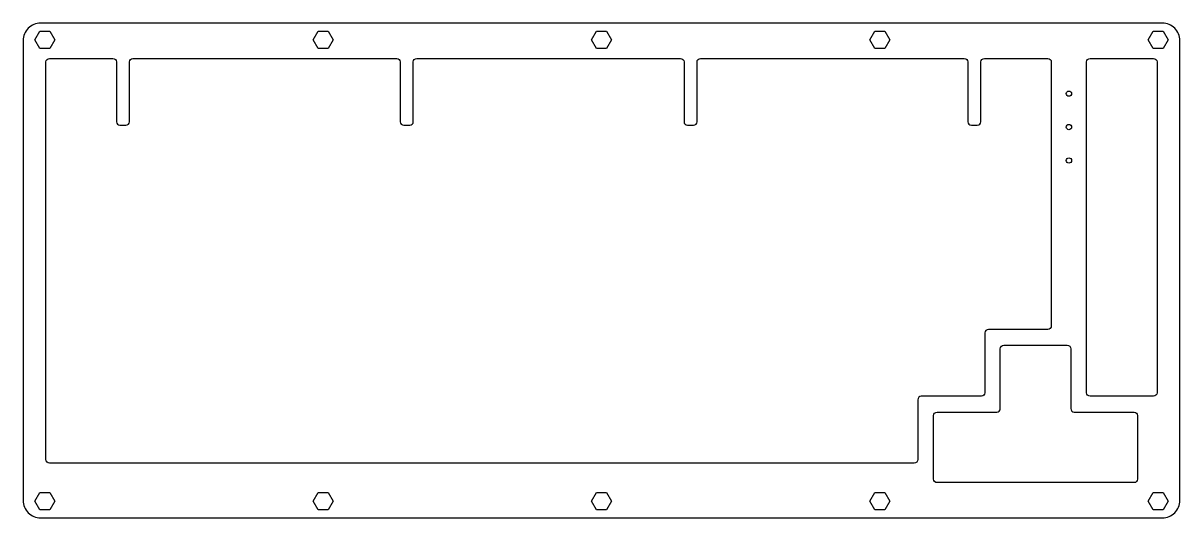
# Model space of a CAD drawing. Header units: millimetres. Extents: x 0 to 330, y -141 to 0.
import ezdxf

# ---------------------------------------------------------------- set-up
doc = ezdxf.new("R2010")
doc.units = ezdxf.units.MM

msp = doc.modelspace()

# ---------------------------------------------------------------- linework, layer by layer
for points in [[(330, -5, 0.414214), (325, 0), (5, 0, 0.414214), (0, -5), (0, -136, 0.414214), (5, -141), (325, -141, 0.414214), (330, -136)], [(256.22, -106.34, 0.414214), (255.22, -107.34), (255.22, -124.39, -0.414214), (254.22, -125.39), (7.52, -125.39, -0.414214), (6.52, -124.39), (6.52, -11.05, -0.414214), (7.52, -10.05), (25.62, -10.05, -0.414214), (26.62, -11.05), (26.62, -28.09, 0.414214), (27.62, -29.1), (29.33, -29.1, 0.414214), (30.33, -28.09), (30.33, -11.05, -0.414214), (31.33, -10.05), (106.58, -10.05, -0.414214), (107.58, -11.05), (107.58, -28.09, 0.414214), (108.58, -29.1), (110.3, -29.1, 0.414214), (111.3, -28.09), (111.3, -11.05, -0.414214), (112.3, -10.05), (187.54, -10.05, -0.414214), (188.54, -11.05), (188.54, -28.09, 0.414214), (189.54, -29.1), (191.26, -29.1, 0.414214), (192.26, -28.09), (192.26, -11.05, -0.414214), (193.26, -10.05), (268.51, -10.05, -0.414214), (269.51, -11.05), (269.51, -28.09, 0.414214), (270.51, -29.1), (272.22, -29.1, 0.414214), (273.22, -28.09), (273.22, -11.05, -0.414214), (274.22, -10.05), (292.32, -10.05, -0.414214), (293.32, -11.05), (293.32, -86.3, -0.414214), (292.32, -87.3), (275.38, -87.3, 0.414214), (274.38, -88.3), (274.38, -105.34, -0.414214), (273.38, -106.34)], [(322.48, -106.34), (304.38, -106.34, -0.414214), (303.38, -105.34), (303.38, -11.05, -0.414214), (304.38, -10.05), (322.48, -10.05, -0.414214), (323.48, -11.05), (323.48, -105.34, -0.414214)], [(277.78, -110.86, 0.414214), (278.78, -109.86), (278.78, -92.81, -0.414214), (279.78, -91.81), (297.88, -91.81, -0.414214), (298.88, -92.81), (298.88, -109.86, 0.414214), (299.88, -110.86), (316.93, -110.86, -0.414214), (317.93, -111.86), (317.93, -129.96, -0.414214), (316.93, -130.96), (260.73, -130.96, -0.414214), (259.73, -129.96), (259.73, -111.86, -0.414214), (260.73, -110.86)]]:
    msp.add_lwpolyline(points, format="xyb", close=True)
for points in [[(7.62, -7.25), (4.73, -7.25), (3.29, -4.75), (4.73, -2.25), (7.62, -2.25), (9.06, -4.75)], [(88.47, -4.75), (87.03, -7.25), (84.14, -7.25), (82.7, -4.75), (84.14, -2.25), (87.03, -2.25)], [(167.89, -4.75), (166.44, -7.25), (163.56, -7.25), (162.11, -4.75), (163.56, -2.25), (166.44, -2.25)], [(247.3, -4.75), (245.86, -7.25), (242.97, -7.25), (241.53, -4.75), (242.97, -2.25), (245.86, -2.25)], [(325.27, -7.25), (322.38, -7.25), (320.94, -4.75), (322.38, -2.25), (325.27, -2.25), (326.71, -4.75)], [(7.62, -138.75), (4.73, -138.75), (3.29, -136.25), (4.73, -133.75), (7.62, -133.75), (9.06, -136.25)], [(88.47, -136.25), (87.03, -138.75), (84.14, -138.75), (82.7, -136.25), (84.14, -133.75), (87.03, -133.75)], [(167.89, -136.25), (166.44, -138.75), (163.56, -138.75), (162.11, -136.25), (163.56, -133.75), (166.44, -133.75)], [(247.3, -136.25), (245.86, -138.75), (242.97, -138.75), (241.53, -136.25), (242.97, -133.75), (245.86, -133.75)], [(326.71, -136.25), (325.27, -138.75), (322.38, -138.75), (320.94, -136.25), (322.38, -133.75), (325.27, -133.75)]]:
    msp.add_lwpolyline(points, close=True)
for centre in [(298.36, -20.09), (298.36, -29.62), (298.36, -39.15)]:
    msp.add_circle(centre, 0.75)

doc.saveas('drawing.dxf')
